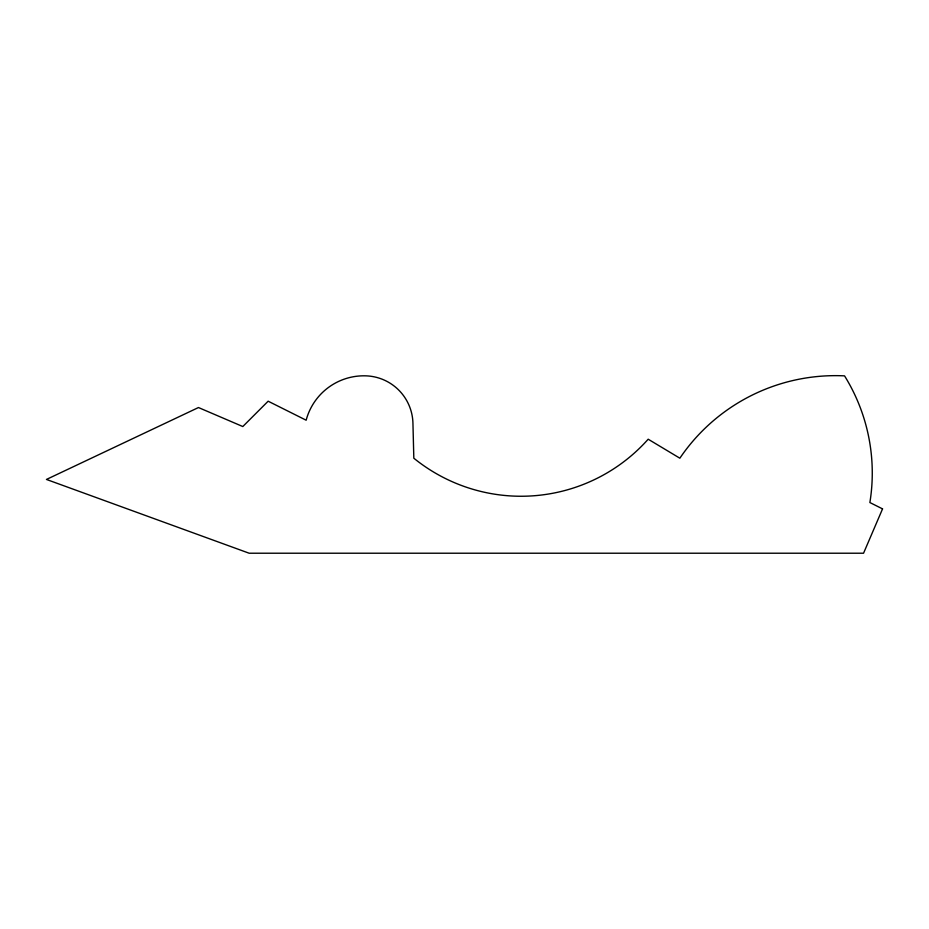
<?xml version="1.0" encoding="UTF-8"?>
<svg xmlns="http://www.w3.org/2000/svg" width="929" height="929" viewBox="0 0 929 929"><rect width="100%" height="100%" fill="white"/><g stroke="black" fill="none" stroke-linecap="round" stroke-linejoin="round"><path stroke-width="1.39" d="M882.55 508.883L863.552 553.219L249.146 553.219L46.45 479.445L198.469 407.541L242.806 426.539L268.144 401.2L306.152 420.21A59.746 59.746 0 0 1 366.316 375.862A48.61 48.61 0 0 1 412.94 423.206L413.823 458.206A170.17 170.17 0 0 0 648.187 439.208L679.854 458.206A188.006 188.006 0 0 1 844.542 375.862A184.116 184.116 0 0 1 869.881 502.543L882.55 508.883"/></g></svg>
